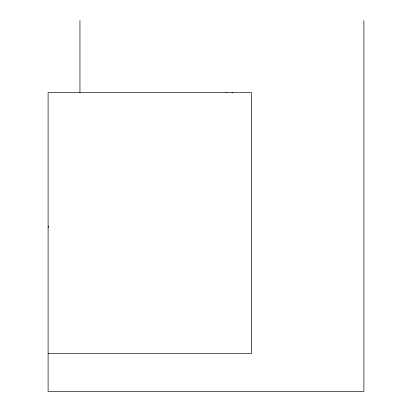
<?xml version="1.0" encoding="UTF-8"?>
<svg xmlns="http://www.w3.org/2000/svg" width="412" height="412" viewBox="0 0 412 412"><rect width="100%" height="100%" fill="white"/><g stroke="black" fill="none" stroke-linecap="round" stroke-linejoin="round"><path stroke-width="0.62" d="M232.033 92.88L232.543 92.633M48.101 227.414L48.395 226.167M225.961 92.633L226.337 92.633M232.172 92.633L232.682 92.88M48.101 353.336L251.603 353.336L251.603 92.602L48.101 92.602L48.101 391.4L363.899 391.4L363.899 20.6M79.949 20.6L79.949 92.602"/></g></svg>
